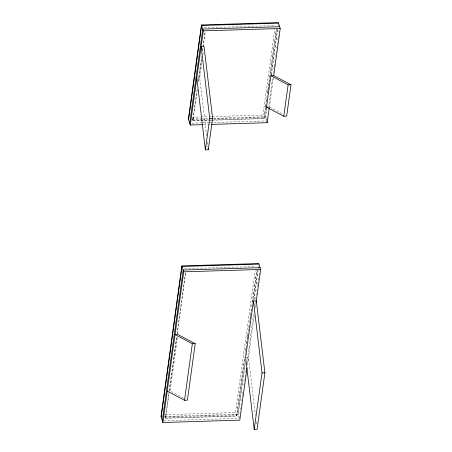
<?xml version="1.0" encoding="UTF-8"?>
<svg xmlns="http://www.w3.org/2000/svg" width="452" height="452" viewBox="0 0 452 452"><rect width="100%" height="100%" fill="white"/><g stroke="black" fill="none" stroke-linecap="round" stroke-linejoin="round"><path stroke-width="0.34" stroke-dasharray="2.26 1.69" d="M197.196 89.095L192.84 120.548L209.745 120.029M198.355 80.705L201.739 56.24M202.513 50.647L205.129 31.776M211.237 120.249L192.925 120.808L197.179 90.055M198.343 81.665L201.728 57.201M202.598 50.912L205.31 31.341M206.615 135.832L199.688 77.863L202.004 61.122M202.875 54.845L203.355 51.353M168.828 393.568L165.443 418.015L236.588 415.84L244.611 357.871M169.212 390.771L176.659 336.994M177.043 334.197L185.552 272.731M244.6 358.832L236.673 416.106L165.528 418.275L169.201 391.731M169.297 391.036L176.839 336.554M177.224 333.762L185.732 272.296M177.551 337.311L170.116 391.025L183.698 398.218M211.943 120.232L264.07 118.639L262.928 115.062L274.827 29.086M265.533 107.192L263.985 118.379L213.265 119.921M265.629 106.491L266.115 102.999M266.211 102.299L266.691 98.807M266.793 98.107L267.273 94.609M267.369 93.914L268.341 86.92M268.437 86.225L268.917 82.727M269.013 82.027L276.274 29.606M264.07 118.639L265.81 106.056M265.906 105.356L266.098 103.96M266.488 101.163L266.68 99.768M267.646 92.779L268.036 89.982M268.132 89.281L268.618 85.784M268.714 85.089L268.906 83.688M269.296 80.891L269.488 79.495M269.872 76.699L276.454 29.171M266.629 120.904L265.313 116.78L266.567 107.712M271.104 74.919L277.381 29.578M266.742 108.26L265.488 117.328L213.271 118.921M271.375 74.772L277.652 29.425M278.133 25.939L278.426 23.849M266.821 119.509L267.205 116.718M268.364 108.35L272.612 77.654M273.29 72.772L273.483 71.376M273.867 68.585L274.065 67.19M274.161 66.489L274.545 63.698M274.929 60.907L275.127 59.517M275.511 56.726L275.703 55.33M276.093 52.539L276.285 51.144M276.669 48.353L276.861 46.957M277.251 44.166L277.443 42.77M277.827 39.979L278.02 38.584M278.116 37.889L278.505 35.098M278.89 32.307L279.082 30.911M269.324 107.344L273.618 76.303M236.673 416.106L235.532 412.529L255.154 270.742M245.001 355.074L245.385 352.283M245.481 351.583L246.543 343.899M246.639 343.204L248.188 332.028M248.284 331.327L248.769 327.836M248.866 327.135L249.351 323.643M249.447 322.948L251.572 307.58M251.668 306.88L251.962 304.789M252.346 301.992L256.792 269.867M245.854 349.752L246.34 346.26M246.724 343.463L246.916 342.068M247.306 339.271L247.498 337.876M247.594 337.181L248.08 333.683M248.95 327.401L249.142 326.005M250.109 319.016L250.301 317.62M250.397 316.925L250.883 313.428M251.267 310.637L251.465 309.241M252.431 302.258L256.781 270.827M239.04 417.772L237.91 414.247L245.25 361.227M253.747 299.834L258.092 268.443M245.233 363.171L238.085 414.795L164.703 417.032M254.018 299.687L258.657 266.2M239.328 417.671L239.52 416.275M239.905 413.49L240.097 412.094M240.487 409.303L240.679 407.907M241.063 405.116L241.255 403.721M241.645 400.93L241.837 399.534M242.221 396.743L242.413 395.347M242.515 394.652L242.995 391.161M243.865 384.884L244.057 383.488M244.442 380.697L244.639 379.301M245.024 376.51L245.216 375.12M245.6 372.329L245.798 370.934M246.86 363.255L253.713 313.728M254.775 306.055L255.357 301.868M255.742 299.077L255.934 297.682M256.324 294.89L256.516 293.495M256.9 290.704L257.092 289.308M257.482 286.517L257.674 285.127M257.77 284.427L258.25 280.941M258.346 280.24L258.736 277.449M259.12 274.658L259.312 273.262M247.43 365.046L254.284 315.519M255.346 307.84L255.928 303.654M204.168 27.764L275.313 25.589M197.953 77.913L199.688 77.863M191.784 117.232L200.236 116.972M200.937 116.955L208.688 116.718M209.395 116.695L211.508 116.633M212.208 116.61L262.928 115.062M191.925 119.017L200.394 118.757M201.1 118.74L208.858 118.503M213.802 118.351L265.313 116.78M192.1 119.565L201.976 119.266M202.682 119.243L208.327 119.074M210.451 120.012L212.564 119.944M191.829 123.187L202.417 122.865M203.123 122.842L209.474 122.65M210.174 122.628L265.923 120.927M203.694 124.633L210.745 124.419M184.591 268.72L255.736 266.55M246.182 357.442L248.493 357.374L255.414 415.343M165.087 414.676L235.532 412.529M164.528 416.484L237.91 414.247M163.726 420.676L239.227 418.371M269.369 107L282.952 114.186M192.162 118.424L192.925 120.808M164.765 415.891L165.528 418.275M256.165 421.631L256.583 425.123M207.361 142.12L207.948 147.007"/><path stroke-width="0.68" d="M273.669 75.953L280.234 28.516L278.347 22.6L201.434 24.945L188.399 119.125L190.286 125.04L202.988 124.656M188.574 119.673L201.609 25.493L278.522 23.148M189.716 123.255L202.75 29.075L279.664 26.724M190.286 125.04L203.321 30.86L201.434 24.945M256.024 302.959L260.657 269.471L258.77 263.556L181.857 265.906L160.997 416.591L162.884 422.507L239.803 420.157L247.041 367.838M161.172 417.139L182.032 266.454L258.945 264.104M162.313 420.716L183.173 270.03L260.086 267.686M162.884 422.507L183.744 271.822L181.857 265.906M205.394 149.889L209.745 118.497L201.146 46.556L204.033 46.471L212.626 118.407L208.282 149.804L205.394 149.889L196.801 77.953M184.518 400.269L192.337 343.757L175.054 334.604L177.935 334.52L195.224 343.673L187.399 400.178L184.518 400.269L167.234 391.116M266.488 107.084L270.833 75.693L273.714 75.603L291.003 84.756L286.658 116.153L283.771 116.237L266.488 107.084L267.64 107.051M211.451 124.396L267.2 122.695L269.228 108.045M253.431 300.953L245.605 357.459L254.199 429.4L257.086 429.31L264.906 372.804L256.312 300.868L253.431 300.953L262.024 372.894L254.199 429.4M283.771 116.237L288.116 84.846L270.833 75.693M265.499 23.221L265.064 23.34M203.321 30.86L280.234 28.516M288.116 84.846L291.003 84.756M209.745 118.497L212.626 118.407M183.744 271.822L260.657 269.471M192.337 343.757L195.224 343.673M262.024 372.894L264.906 372.804M266.816 121.503L267.2 122.695M208.112 148.403L208.282 149.804"/></g></svg>
